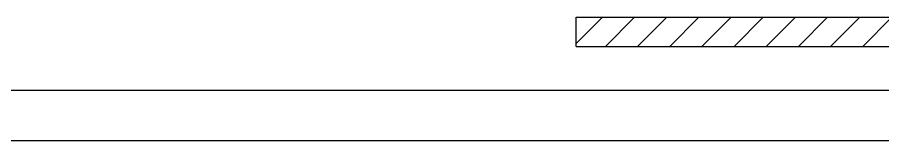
# Model space of a CAD drawing. Extents: x 3627 to 4221, y 1255 to 1675.
# Drawn here: x 3727.1 to 3917.3, y 1254.8 to 1281.8 of the extents above; entities that cross this region are included whole.
import ezdxf

# ---------------------------------------------------------------- set-up
doc = ezdxf.new("R2010")
doc.units = 0
doc.header["$LTSCALE"] = 7
doc.header["$MEASUREMENT"] = 0
doc.layers.get('0').update_dxf_attribs({"color": 2, "linetype": 'CONTINUOUS'})
doc.layers.add('HT', color=3, linetype='CONTINUOUS')
doc.layers.add('TXT', color=4, linetype='CONTINUOUS')

# ---------------------------------------------------------------- blocks, each defined once
blk = doc.blocks.new('BORDER')
blk.add_line((0, 0), (1, 0))

msp = doc.modelspace()

# ---------------------------------------------------------------- hatches: boundary and pattern name
at = {"layer": 'HT', "ltscale": 0.5}
h = msp.add_hatch(dxfattribs=at)
h.set_pattern_fill('ANSI31', color=256, scale=40, style=0)
h.set_pattern_definition([(45, (4024.7524, 2023.668), (-3.535534, 3.535534), [])])
h.paths.add_polyline_path([(4064.91, 1275.45), (4064.91, 1281.85), (3849.91, 1281.85), (3849.91, 1275.45)])

# ---------------------------------------------------------------- linework, layer by layer
for p, q in [((3849.91, 1281.85), (4064.91, 1281.85)), ((3849.91, 1275.45), (3849.91, 1281.85)), ((3849.91, 1275.45), (4064.91, 1275.45))]:
    msp.add_line(p, q, dxfattribs=at)
at = {"layer": 'TXT'}
msp.add_line((4207.23, 1265.78), (3653.23, 1265.78), dxfattribs=at)

# ---------------------------------------------------------------- block references
at = {"xscale": 594, "yscale": 420, "zscale": 594}
msp.add_blockref('BORDER', (3627.23, 1254.78), dxfattribs=at)

doc.saveas('drawing.dxf')
